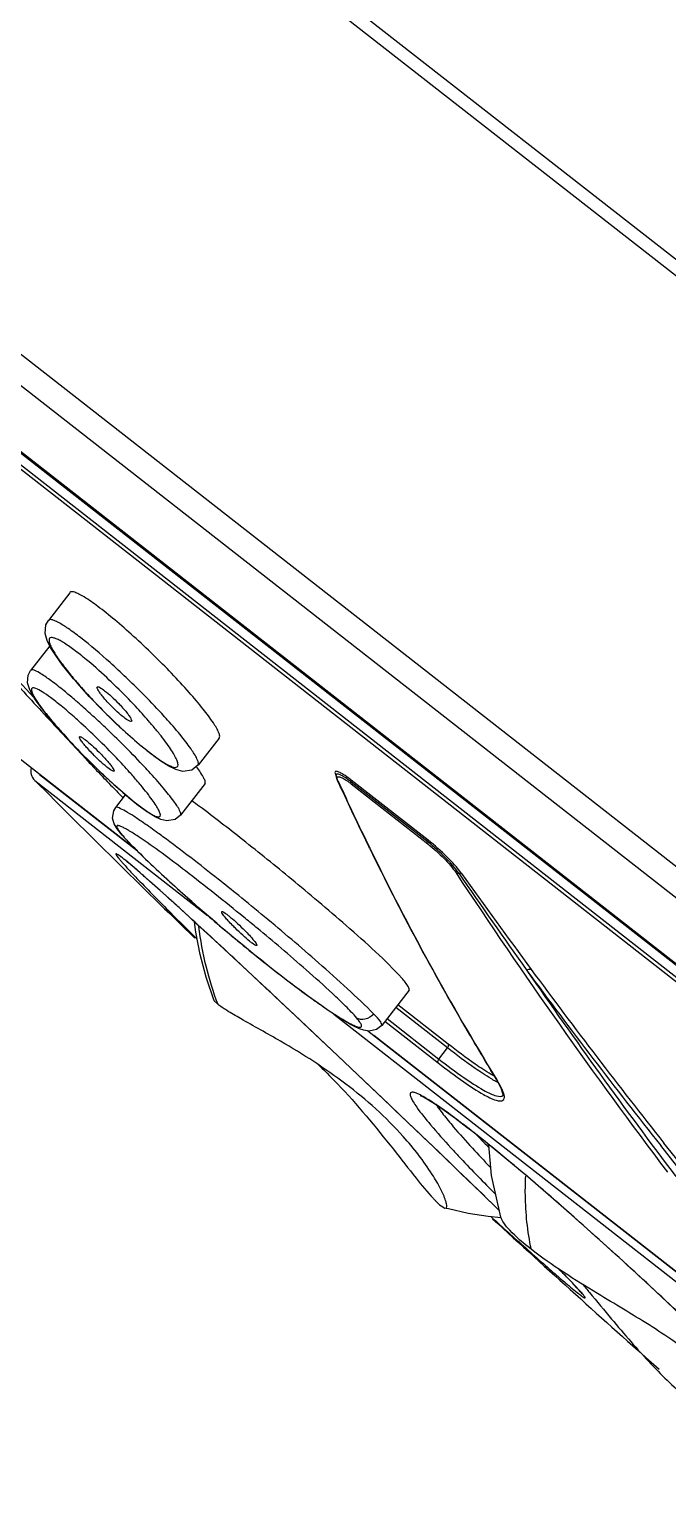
# Model space of a CAD drawing. Header units: millimetres. Extents: x 601 to 1195, y -13 to 407.
# Drawn here: x 1018.41 to 1025.34, y 292.77 to 308.77 of the extents above; entities that cross this region are included whole.
import ezdxf

# ---------------------------------------------------------------- set-up
doc = ezdxf.new("R2010")
doc.units = ezdxf.units.MM
doc.header["$LTSCALE"] = 0.1

msp = doc.modelspace()

# ---------------------------------------------------------------- linework, layer by layer
for p, q in [((1067.4355, 273.4601), (1011.8993, 316.8496)), ((1011.9147, 316.6638), (1068.2479, 272.6515)), ((1064.1117, 269.4663), (1007.5154, 313.6841)), ((1063.9472, 269.2558), (1007.2641, 313.5415)), ((1062.1848, 269.9169), (1008.2817, 312.0306)), ((1008.3186, 311.9882), (1062.1782, 269.9085)), ((1008.1813, 311.9199), (1062.093, 269.7994)), ((1008.4317, 311.7709), (1061.9467, 269.9604)), ((1018.8523, 302.6592), (1018.6177, 302.359)), ((1018.6332, 302.0819), (1018.4254, 301.816)), ((1018.8666, 301.7552), (1018.7724, 301.8729)), ((1018.8923, 301.7245), (1018.8666, 301.7552)), ((1018.2972, 301.6979), (1018.456, 301.5254)), ((1019.208, 301.3813), (1019.0653, 301.5301)), ((1019.3519, 301.2399), (1019.208, 301.3813)), ((1018.7154, 301.1974), (1018.7018, 301.213)), ((1018.71, 301.1923), (1018.7682, 301.1295)), ((1018.7682, 301.1295), (1018.8724, 301.0175)), ((1020.4747, 301.0811), (1020.2437, 300.7855)), ((1019.5874, 299.8556), (1018.1825, 300.9532)), ((1018.9757, 300.9164), (1018.8529, 301.0452)), ((1018.8724, 301.0175), (1019.0279, 300.8508)), ((1019.1004, 300.7911), (1018.9757, 300.9164)), ((1019.0279, 300.8508), (1019.0369, 300.8412)), ((1019.2233, 300.6727), (1019.1004, 300.7911)), ((1020.243, 300.7847), (1020.2432, 300.7849)), ((1018.4702, 300.6211), (1020.3474, 299.1546)), ((1018.5216, 300.6868), (1019.5867, 299.8547)), ((1019.1414, 300.7303), (1019.1613, 300.7094)), ((1019.3411, 300.5641), (1019.2233, 300.6727)), ((1020.3201, 300.5865), (1020.0528, 300.2444)), ((1021.7406, 300.6769), (1021.7431, 300.6719)), ((1021.7431, 300.6783), (1021.7432, 300.6793)), ((1021.7431, 300.6696), (1021.7431, 300.6785)), ((1021.7542, 300.6311), (1021.7431, 300.6696)), ((1021.7625, 300.6202), (1021.7542, 300.6311)), ((1021.7542, 300.6311), (1021.7542, 300.6311)), ((1021.7598, 300.6188), (1021.7542, 300.6311)), ((1021.7845, 300.5648), (1021.7598, 300.6188)), ((1022.7425, 299.9507), (1021.907, 300.6034)), ((1022.7433, 299.9711), (1021.9071, 300.6244)), ((1019.4506, 300.4678), (1019.3411, 300.5641)), ((1019.349, 300.3259), (1019.4562, 300.4632)), ((1019.4386, 300.478), (1019.4545, 300.4618)), ((1019.5495, 300.3855), (1019.4506, 300.4678)), ((1021.7924, 300.5476), (1021.7845, 300.5648)), ((1021.8002, 300.5309), (1021.7924, 300.5476)), ((1021.9066, 300.5829), (1022.7415, 299.9306)), ((1019.334, 300.1479), (1019.316, 300.2123)), ((1019.3655, 300.0953), (1019.334, 300.1479)), ((1020.0528, 300.2443), (1020.0528, 300.2443)), ((1019.4054, 300.0444), (1019.3655, 300.0953)), ((1019.4054, 300.0444), (1019.4054, 300.0443)), ((1019.4054, 300.0443), (1019.4153, 300.0346)), ((1019.4027, 299.7922), (1019.3984, 299.7951)), ((1022.1067, 299.8846), (1022.1017, 299.8949)), ((1019.6151, 299.6172), (1019.5279, 299.692)), ((1020.8854, 299.0173), (1020.8729, 299.0276)), ((1020.6531, 298.8952), (1020.584, 298.9529)), ((1020.7225, 298.8378), (1020.6531, 298.8952)), ((1020.457, 298.1908), (1020.4196, 298.229)), ((1021.3544, 298.0158), (1021.1238, 298.2325)), ((1022.5364, 298.3427), (1022.2385, 297.9614)), ((1022.9605, 297.7587), (1022.4138, 298.1858)), ((1021.718, 298.0837), (1028.0567, 293.1314)), ((1022.2965, 298.0356), (1022.86, 297.5953)), ((1022.9544, 297.7162), (1022.3909, 298.1565)), ((1022.0873, 297.901), (1027.26, 293.8596)), ((1022.2736, 298.0063), (1022.8536, 297.5531)), ((1027.2543, 293.8656), (1022.1526, 297.8515)), ((1022.86, 297.5953), (1022.9544, 297.7162)), ((1022.0529, 297.3548), (1021.7582, 297.6343)), ((1023.4881, 297.3685), (1023.4257, 297.4705)), ((1022.3366, 297.085), (1022.0529, 297.3548)), ((1023.4884, 297.3681), (1023.4881, 297.3685)), ((1023.4947, 297.3609), (1023.4884, 297.3681)), ((1023.5369, 297.2797), (1023.4884, 297.3681)), ((1023.4947, 297.3609), (1023.4898, 297.3688)), ((1022.6069, 296.827), (1022.3366, 297.085)), ((1023.5577, 297.2034), (1023.5587, 297.2046)), ((1022.5874, 296.8458), (1022.4514, 296.9756)), ((1023.1651, 296.8537), (1023.0319, 296.9547)), ((1022.8618, 296.5828), (1022.6069, 296.827)), ((1023.2145, 296.8153), (1023.1651, 296.8537)), ((1023.2144, 296.8167), (1023.2053, 296.8238)), ((1023.3432, 296.7134), (1023.2145, 296.8153)), ((1023.5779, 296.5221), (1023.3432, 296.7134)), ((1025.4415, 296.4407), (1025.2696, 296.6565)), ((1025.4759, 296.4674), (1025.3041, 296.6832)), ((1023.1, 296.3539), (1022.8618, 296.5828)), ((1023.8243, 296.3152), (1023.5779, 296.5221)), ((1023.3201, 296.1416), (1023.1, 296.3539)), ((1023.516, 295.9517), (1023.3201, 296.1416)), ((1022.8832, 296.001), (1022.923, 295.9777)), ((1022.923, 295.9777), (1022.941, 295.9815)), ((1022.9628, 295.9673), (1022.9389, 295.9735)), ((1023.519, 295.949), (1023.438, 296.0276)), ((1023.5357, 295.8704), (1023.3969, 295.8843)), ((1023.4292, 295.8805), (1023.4547, 295.8573)), ((1024.7366, 294.7721), (1024.7597, 294.7445))]:
    msp.add_line(p, q)
for points in [[(1018.7724, 301.8729), (1018.6977, 301.9758), (1018.6421, 302.0638), (1018.6039, 302.1406), (1018.5823, 302.2179), (1018.5914, 302.3113), (1018.6177, 302.359)], [(1018.5427, 301.4072), (1018.4856, 301.486), (1018.4425, 301.5536), (1018.4115, 301.6146), (1018.3922, 301.68), (1018.3985, 301.7654), (1018.4254, 301.8159)], [(1019.0653, 301.5301), (1018.9299, 301.6807), (1018.8923, 301.7245)], [(1018.7018, 301.213), (1018.6149, 301.316), (1018.5427, 301.4072)], [(1019.6214, 300.9981), (1019.4914, 301.1108), (1019.3519, 301.2399)], [(1018.8529, 301.0452), (1018.7363, 301.1736), (1018.7154, 301.1974)], [(1020.243, 300.7847), (1020.1776, 300.7337), (1020.0802, 300.7192), (1020.0023, 300.7392), (1019.9258, 300.7765), (1019.8393, 300.8309), (1019.738, 300.9045), (1019.6214, 300.9981)], [(1019.316, 300.2123), (1019.3285, 300.2914), (1019.349, 300.3259)], [(1020.0528, 300.2443), (1019.9944, 300.1973), (1019.9054, 300.1809), (1019.8378, 300.1963), (1019.7775, 300.2246), (1019.7119, 300.2647), (1019.6367, 300.3179), (1019.5495, 300.3855)], [(1019.6093, 299.8296), (1019.5549, 299.8838), (1019.5043, 299.9357), (1019.4589, 299.9839), (1019.4199, 300.0274), (1019.4054, 300.0443)], [(1020.4466, 299.0693), (1020.3782, 299.1279), (1020.3101, 299.1868), (1020.2424, 299.2459), (1020.175, 299.3052), (1020.1082, 299.3646), (1020.0419, 299.424), (1019.9764, 299.4833), (1019.9117, 299.5424), (1019.8481, 299.6012), (1019.7858, 299.6595), (1019.7251, 299.7172), (1019.6661, 299.7739), (1019.6093, 299.8296)], [(1019.5279, 299.692), (1019.4585, 299.7495), (1019.4365, 299.767)], [(1020.0914, 299.1904), (1019.9574, 299.3122), (1019.8321, 299.4252), (1019.7173, 299.5275), (1019.6151, 299.6172)], [(1021.7582, 297.6343), (1021.455, 297.9208), (1021.3011, 298.0657), (1021.1463, 298.2112), (1020.9909, 298.3569), (1020.8357, 298.502), (1020.6813, 298.646), (1020.5285, 298.7879), (1020.3785, 298.9267), (1020.2322, 299.0614), (1020.0914, 299.1904)], [(1020.4195, 298.2289), (1020.3321, 298.4848), (1020.267, 298.7304), (1020.2196, 298.9737), (1020.2051, 299.0862)], [(1020.584, 298.9529), (1020.5152, 299.0109), (1020.4466, 299.0693)], [(1020.862, 298.7238), (1020.7921, 298.7806), (1020.7225, 298.8378)], [(1021.7249, 298.0791), (1021.6583, 298.1235), (1021.5884, 298.1715), (1021.516, 298.2226), (1021.4419, 298.276), (1021.3671, 298.331), (1021.2926, 298.3868), (1021.2188, 298.4427), (1021.146, 298.4988), (1021.0741, 298.5549), (1021.0028, 298.611), (1020.9322, 298.6673), (1020.862, 298.7238)], [(1021.9006, 297.9716), (1021.8464, 298.0028), (1021.7877, 298.0388), (1021.7249, 298.0791)], [(1022.1027, 297.8986), (1022.0445, 297.9076), (1021.9973, 297.924), (1021.9506, 297.9454), (1021.9006, 297.9716)], [(1022.2384, 297.9613), (1022.182, 297.9157), (1022.1027, 297.8986)], [(1023.5577, 297.2034), (1023.5586, 297.2098), (1023.5369, 297.2797)], [(1023.0319, 296.9547), (1022.9172, 297.0379), (1022.8221, 297.103), (1022.7468, 297.1504), (1022.6925, 297.1806), (1022.6615, 297.1946), (1022.6573, 297.1961)], [(1023.5325, 295.8774), (1023.4315, 296.332), (1023.4019, 296.6655)], [(1026.6335, 293.6924), (1026.5037, 293.8251), (1026.3626, 293.9674), (1026.21, 294.1193), (1026.0457, 294.2808), (1025.8697, 294.4519), (1025.6819, 294.6324), (1025.4824, 294.8219), (1025.2714, 295.02), (1025.0495, 295.2261), (1024.8173, 295.4389), (1024.5761, 295.657), (1024.3281, 295.8781), (1024.0761, 296.0989), (1023.8243, 296.3152)], [(1023.3969, 295.8843), (1023.1787, 295.9194), (1022.9628, 295.9673)], [(1024.4205, 295.0419), (1024.4171, 295.0463), (1024.4085, 295.0568), (1024.3952, 295.0722), (1024.3773, 295.0921), (1024.3549, 295.1164), (1024.3278, 295.1452), (1024.296, 295.1785), (1024.2594, 295.2164), (1024.2178, 295.2589)]]:
    msp.add_lwpolyline(points)
for centre, radius, start, end in [((918.3012, 98.9997), 246.2636, 53.257201, 66.78807), ((1116.9439, 392.3234), 133.9955, 222.573186, 222.851928), ((1014.6871, 296.855), 6.6834, 43.15341, 45.64727), ((1013.6006, 295.3259), 8.1364, 48.34791, 48.99583), ((1012.7654, 294.3889), 9.3917, 47.30472, 48.33988), ((1023.955, 306.0724), 6.6724, 223.08902, 225.49668), ((1013.8092, 295.6153), 7.6369, 45.60346, 47.72784), ((1012.0412, 293.6012), 10.4617, 46.45831, 47.31473), ((1023.9428, 306.0579), 6.6536, 225.48366, 226.15889), ((1023.701, 305.8046), 6.3034, 226.14975, 227.38697), ((1013.4981, 295.2932), 8.0848, 43.56361, 45.62559), ((1011.8092, 293.3556), 10.7995, 45.13946, 46.46346), ((1024.7659, 306.5544), 8.0807, 223.56639, 225.63147), ((1018.5763, 300.7272), 0.15, 168.02256, 224.98905), ((1033.3895, 314.2695), 19.655, 223.0943, 223.53847), ((1024.7253, 306.5109), 8.0212, 225.62168, 226.06431), ((1129.6089, 411.7173), 157.1438, 224.989052, 225.879004), ((1024.4541, 306.228), 7.6293, 226.05672, 227.08023), ((1034.7084, 315.5251), 21.4759, 223.62007, 224.20557), ((1050.5639, 313.7674), 31.6602, 204.53561, 206.00611), ((1021.4444, 300.0125), 0.7338, 54.188, 56.75857), ((1021.266, 299.7648), 1.0391, 51.94073, 54.20817), ((1035.5821, 316.3735), 22.6938, 224.20324, 224.62668), ((1050.5211, 313.7613), 31.6218, 204.73335, 206.00871), ((1011.2457, 288.3161), 15.0263, 53.13267, 53.5476), ((1020.1374, 300.6424), 0.9439, 219.20099, 220.09063), ((1048.7846, 312.889), 29.6786, 205.9873, 210.36989), ((1048.4488, 312.6965), 29.2897, 205.93763, 211.55476), ((1018.3106, 298.3545), 1.8073, 51.56175, 51.99108), ((1015.9708, 295.4985), 5.4995, 49.63222, 50.37782), ((1074.8628, 333.7986), 62.0753, 213.410806, 217.086059), ((1086.8588, 343.5102), 77.4286, 214.535915, 215.48959), ((1103.7413, 357.4405), 99.2295, 215.646601, 216.391591), ((1001.1912, 275.2782), 30.9911, 50.35097, 51.02137), ((1054.7533, 333.9229), 49.1766, 224.94552, 225.41058), ((976.0141, 250.9142), 65.3714, 47.344478, 47.667588), ((1023.9228, 299.4937), 3.7026, 187.14626, 200.60298), ((954.1876, 227.2371), 97.5739, 47.108108, 47.339367), ((1033.9979, 314.9552), 20.8797, 229.64593, 230.15803), ((1002.4944, 276.7827), 28.8548, 50.43689, 50.77438), ((1033.531, 314.3949), 20.1503, 230.1565, 230.71511), ((920.2236, 190.728), 147.4384, 46.815095, 47.094655), ((1078.3712, 338.7757), 67.7777, 216.396353, 218.420797), ((1074.5453, 333.5439), 61.6242, 214.591327, 217.160286), ((1078.4131, 338.7798), 67.7694, 216.396432, 218.401939), ((861.6287, 128.4474), 232.9501, 46.340246, 46.712079), ((1047.7415, 312.2855), 28.4735, 210.38332, 211.35281), ((1024.0609, 298.4988), 1.2437, 240.88971, 241.44753), ((1022.4519, 296.7182), 1.225, 29.72135, 31.64589), ((1021.8246, 295.665), 1.752, 58.02694, 59.17088), ((910.7638, 179.7411), 161.9198, 45.903892, 46.321516), ((1013.3161, 284.2011), 16.0352, 50.77855, 51.882), ((1032.607, 305.6627), 12.893, 223.60684, 223.84808), ((1033.3947, 305.9626), 13.8055, 222.54348, 223.70989), ((1034.076, 307.076), 14.9314, 223.85416, 224.34406), ((1129.6089, 411.7173), 157.1438, 227.499102, 228.387319), ((1070.0687, 347.2815), 69.4068, 227.808896, 228.009048), ((1054.1904, 329.6256), 45.6612, 227.99598, 228.64222), ((1038.0561, 311.3317), 21.2691, 228.70289, 229.27003), ((1013.5689, 284.7942), 14.9305, 44.28379, 44.81163)]:
    msp.add_arc(centre, radius, start, end)
for points, knots in [([(1020.1474, 301.5759), (1020.0225, 301.717), (1019.8237, 301.923), (1019.5495, 302.1818), (1019.3495, 302.3578), (1019.1703, 302.5015), (1019.0412, 302.5939), (1018.9536, 302.6432), (1018.9071, 302.6645), (1018.8634, 302.6735), (1018.8529, 302.66)], [0, 0, 0, 0, 0.3304385, 0.5014483, 0.6609241, 0.797838, 0.9029452, 0.9415049, 0.9701492, 1, 1, 1, 1]), ([(1019.6355, 301.5696), (1019.5228, 301.6828), (1019.3051, 301.8901), (1019.0355, 302.1218), (1018.8448, 302.2631), (1018.752, 302.3235), (1018.6902, 302.3537), (1018.6559, 302.3668), (1018.6255, 302.3689), (1018.6177, 302.359)], [0, 0, 0, 0, 0.3667743, 0.6898388, 0.8159724, 0.9107167, 0.945282, 0.9711343, 1, 1, 1, 1]), ([(1019.0483, 301.9177), (1019.003, 301.9558), (1018.92, 302.0228), (1018.8178, 302.0959), (1018.748, 302.1376), (1018.7074, 302.1579), (1018.6747, 302.1694), (1018.6494, 302.1733), (1018.6294, 302.1655), (1018.623, 302.1448), (1018.6273, 302.1193), (1018.6392, 302.0862), (1018.6595, 302.0456), (1018.7006, 301.9763), (1018.7385, 301.9229), (1018.7665, 301.8853)], [0, 0, 0, 0, 0.217521, 0.3923231, 0.4610591, 0.5165531, 0.5586732, 0.5883458, 0.6092671, 0.6306529, 0.6611623, 0.7038974, 0.7595273, 0.8278187, 1, 1, 1, 1]), ([(1018.7665, 301.8853), (1018.7765, 301.872), (1018.8201, 301.8147), (1018.8656, 301.759), (1018.9014, 301.7168)], [0, 0, 0, 0, 0.2310049, 1, 1, 1, 1]), ([(1019.3592, 301.634), (1019.333, 301.6596), (1019.2318, 301.7569), (1019.1276, 301.851), (1019.0483, 301.9177)], [0, 0, 0, 0, 0.2618175, 1, 1, 1, 1]), ([(1018.7889, 301.593), (1018.7428, 301.6306), (1018.6625, 301.6949), (1018.549, 301.7722), (1018.4841, 301.8124), (1018.4329, 301.8256), (1018.4254, 301.816)], [0, 0, 0, 0, 0.4112236, 0.7208533, 0.9158906, 1, 1, 1, 1]), ([(1018.9014, 301.7168), (1018.9154, 301.7003), (1018.9743, 301.6317), (1019.0351, 301.5646), (1019.0822, 301.5143)], [0, 0, 0, 0, 0.238368, 1, 1, 1, 1]), ([(1018.757, 301.4304), (1018.7194, 301.4613), (1018.6517, 301.515), (1018.5606, 301.5786), (1018.4983, 301.6143), (1018.462, 301.6253), (1018.4434, 301.6256), (1018.4327, 301.6128), (1018.4346, 301.5938), (1018.4424, 301.5698), (1018.4576, 301.5388), (1018.4797, 301.5015), (1018.5214, 301.4387), (1018.5581, 301.3902), (1018.5849, 301.3562)], [0, 0, 0, 0, 0.2120169, 0.3759504, 0.4858969, 0.5203763, 0.5431571, 0.5610423, 0.5854869, 0.6219496, 0.6717838, 0.7350235, 0.8112417, 1, 1, 1, 1]), ([(1018.9391, 301.4661), (1018.9261, 301.4774), (1018.8765, 301.5202), (1018.8263, 301.5624), (1018.7889, 301.593)], [0, 0, 0, 0, 0.2621286, 1, 1, 1, 1]), ([(1019.2206, 301.5165), (1019.2086, 301.5307), (1019.1878, 301.5562), (1019.1627, 301.5921), (1019.1491, 301.6157), (1019.1447, 301.6325), (1019.1476, 301.6363)], [0, 0, 0, 0, 0.3900911, 0.6964116, 0.8999873, 1, 1, 1, 1]), ([(1019.1476, 301.6363), (1019.1496, 301.6388), (1019.1608, 301.6391), (1019.1879, 301.6254), (1019.2386, 301.59), (1019.3072, 301.5301), (1019.3571, 301.4815), (1019.3827, 301.4548)], [0, 0, 0, 0, 0.0311583, 0.0916933, 0.3111839, 0.6330725, 1, 1, 1, 1]), ([(1019.9132, 301.2761), (1019.8919, 301.2999), (1019.8014, 301.3996), (1019.708, 301.4967), (1019.6355, 301.5696)], [0, 0, 0, 0, 0.2364635, 1, 1, 1, 1]), ([(1020.4739, 301.0802), (1020.4785, 301.0861), (1020.4805, 301.1077), (1020.4611, 301.1645), (1020.4007, 301.2637), (1020.2915, 301.4087), (1020.1999, 301.5165), (1020.1474, 301.5759)], [0, 0, 0, 0, 0.0372807, 0.0973748, 0.2995655, 0.6064822, 1, 1, 1, 1]), ([(1018.9462, 301.2664), (1018.9298, 301.2812), (1018.8677, 301.337), (1018.8044, 301.3915), (1018.757, 301.4304)], [0, 0, 0, 0, 0.2654549, 1, 1, 1, 1]), ([(1019.2866, 301.4437), (1019.2806, 301.4499), (1019.2581, 301.4737), (1019.2362, 301.498), (1019.2206, 301.5165)], [0, 0, 0, 0, 0.2614107, 1, 1, 1, 1]), ([(1019.5216, 301.2623), (1019.5197, 301.2598), (1019.5085, 301.2595), (1019.4814, 301.2732), (1019.4307, 301.3086), (1019.362, 301.3685), (1019.3122, 301.4171), (1019.2866, 301.4437)], [0, 0, 0, 0, 0.0311634, 0.0917204, 0.3112279, 0.6330993, 1, 1, 1, 1]), ([(1019.3827, 301.4548), (1019.3887, 301.4487), (1019.4112, 301.4249), (1019.4331, 301.4005), (1019.4487, 301.3821)], [0, 0, 0, 0, 0.2614131, 1, 1, 1, 1]), ([(1019.7495, 301.2171), (1019.7351, 301.2341), (1019.6742, 301.305), (1019.6114, 301.3742), (1019.5627, 301.4261)], [0, 0, 0, 0, 0.2381132, 1, 1, 1, 1]), ([(1018.5849, 301.3562), (1018.5951, 301.3432), (1018.64, 301.2872), (1018.6864, 301.2325), (1018.7227, 301.1909)], [0, 0, 0, 0, 0.2307125, 1, 1, 1, 1]), ([(1019.4487, 301.3821), (1019.4607, 301.3679), (1019.4815, 301.3424), (1019.5066, 301.3064), (1019.5201, 301.2828), (1019.5246, 301.266), (1019.5216, 301.2623)], [0, 0, 0, 0, 0.3901478, 0.6965223, 0.9000673, 1, 1, 1, 1]), ([(1020.2432, 300.7849), (1020.2477, 300.7908), (1020.2492, 300.8122), (1020.2291, 300.8682), (1020.1679, 300.9664), (1020.058, 301.1101), (1019.9659, 301.2171), (1019.9132, 301.2761)], [0, 0, 0, 0, 0.036638, 0.0963925, 0.2984638, 0.6056809, 1, 1, 1, 1]), ([(1018.7227, 301.1909), (1018.7373, 301.1743), (1018.7989, 301.1047), (1018.862, 301.0365), (1018.9108, 300.9852)], [0, 0, 0, 0, 0.2380643, 1, 1, 1, 1]), ([(1019.0331, 300.9796), (1019.0209, 300.9935), (1018.9998, 301.0183), (1018.9736, 301.0533), (1018.96, 301.0753), (1018.9538, 301.0912), (1018.9564, 301.0946)], [0, 0, 0, 0, 0.3954434, 0.7047192, 0.9074817, 1, 1, 1, 1]), ([(1018.9564, 301.0946), (1018.9581, 301.0968), (1018.9691, 301.0955), (1018.9943, 301.0808), (1019.0447, 301.0437), (1019.1123, 300.9831), (1019.1623, 300.9344), (1019.1881, 300.9078)], [0, 0, 0, 0, 0.0278967, 0.0877413, 0.3082304, 0.6316881, 1, 1, 1, 1]), ([(1019.4333, 301.1657), (1019.4973, 301.1069), (1019.6164, 301.0021), (1019.7634, 300.8863), (1019.8649, 300.8185), (1019.9232, 300.7849), (1019.9683, 300.7668), (1020.003, 300.7586), (1020.0282, 300.7754), (1020.0257, 300.809), (1020.0116, 300.8489), (1019.9837, 300.9029), (1019.9427, 300.9678), (1019.8889, 301.0436), (1019.8235, 301.1282), (1019.7753, 301.1867), (1019.7495, 301.2171)], [0, 0, 0, 0, 0.2075175, 0.3785605, 0.4457942, 0.49913, 0.5379939, 0.5631819, 0.579868, 0.6013643, 0.6353986, 0.6833255, 0.7448352, 0.8190698, 0.9047807, 1, 1, 1, 1]), ([(1019.0994, 300.9079), (1019.0934, 300.914), (1019.0709, 300.9375), (1019.0489, 300.9615), (1019.0331, 300.9796)], [0, 0, 0, 0, 0.2614517, 1, 1, 1, 1]), ([(1019.3309, 300.7213), (1019.3292, 300.7191), (1019.3182, 300.7204), (1019.2931, 300.7351), (1019.2427, 300.7721), (1019.1751, 300.8327), (1019.1252, 300.8814), (1019.0994, 300.9079)], [0, 0, 0, 0, 0.0279076, 0.0877619, 0.3082208, 0.6316409, 1, 1, 1, 1]), ([(1019.1881, 300.9078), (1019.194, 300.9018), (1019.2165, 300.8783), (1019.2385, 300.8544), (1019.2542, 300.8363)], [0, 0, 0, 0, 0.2614489, 1, 1, 1, 1]), ([(1019.709, 300.7179), (1019.6873, 300.7415), (1019.595, 300.8407), (1019.5003, 300.9376), (1019.427, 301.0106)], [0, 0, 0, 0, 0.2363553, 1, 1, 1, 1]), ([(1019.2542, 300.8363), (1019.2664, 300.8224), (1019.2875, 300.7976), (1019.3137, 300.7626), (1019.3273, 300.7407), (1019.3336, 300.7247), (1019.3309, 300.7213)], [0, 0, 0, 0, 0.3955045, 0.7048356, 0.907565, 1, 1, 1, 1]), ([(1019.5452, 300.6584), (1019.5305, 300.6751), (1019.4687, 300.7449), (1019.4054, 300.8134), (1019.3564, 300.8649)], [0, 0, 0, 0, 0.2380375, 1, 1, 1, 1]), ([(1020.3194, 300.5856), (1020.3239, 300.5913), (1020.3222, 300.615), (1020.2941, 300.6747), (1020.2587, 300.7256), (1020.2307, 300.7634)], [0, 0, 0, 0, 0.10788, 0.3053816, 1, 1, 1, 1]), ([(1019.2587, 300.641), (1019.3222, 300.582), (1019.4398, 300.4765), (1019.5839, 300.3587), (1019.6827, 300.2877), (1019.7387, 300.2525), (1019.778, 300.2326), (1019.803, 300.2251), (1019.8162, 300.2237), (1019.8268, 300.2262), (1019.8362, 300.2381), (1019.8316, 300.2646), (1019.8156, 300.3017), (1019.7856, 300.3528), (1019.7427, 300.4153), (1019.6872, 300.4887), (1019.6203, 300.5712), (1019.5713, 300.6285), (1019.5452, 300.6584)], [0, 0, 0, 0, 0.2096203, 0.3823645, 0.4502019, 0.5038113, 0.5424903, 0.5562755, 0.5666834, 0.5744788, 0.5814134, 0.600854, 0.6338235, 0.6813651, 0.742932, 0.817537, 0.9038866, 1, 1, 1, 1]), ([(1020.0528, 300.2443), (1020.0567, 300.2494), (1020.0559, 300.2696), (1020.0329, 300.321), (1019.9685, 300.4156), (1019.8558, 300.5549), (1019.7624, 300.6598), (1019.709, 300.7179)], [0, 0, 0, 0, 0.0322928, 0.0898162, 0.2913625, 0.601047, 1, 1, 1, 1]), ([(1021.9071, 300.6244), (1021.8921, 300.6361), (1021.8639, 300.6574), (1021.8239, 300.6846), (1021.7902, 300.7047), (1021.7639, 300.7159), (1021.7445, 300.7221), (1021.7295, 300.7139), (1021.7322, 300.6951), (1021.737, 300.684), (1021.7406, 300.6769)], [0, 0, 0, 0, 0.2359549, 0.4379755, 0.6004104, 0.7196489, 0.7959303, 0.8422366, 0.9015933, 1, 1, 1, 1]), ([(1021.907, 300.6034), (1021.8855, 300.6202), (1021.8547, 300.6431), (1021.8146, 300.6681), (1021.791, 300.6808), (1021.7717, 300.6883), (1021.7573, 300.6915), (1021.7455, 300.6883), (1021.7433, 300.6815), (1021.7431, 300.6785)], [0, 0, 0, 0, 0.4191919, 0.5881011, 0.7258236, 0.8308659, 0.9040997, 0.9527703, 1, 1, 1, 1]), ([(1021.7625, 300.6202), (1021.76, 300.6257), (1021.7563, 300.6354), (1021.7537, 300.6486), (1021.7575, 300.6594), (1021.7686, 300.6626), (1021.7823, 300.6599), (1021.8099, 300.6494), (1021.8312, 300.6364), (1021.8466, 300.6263)], [0, 0, 0, 0, 0.1328499, 0.226433, 0.2914075, 0.358476, 0.4567583, 0.5960615, 1, 1, 1, 1]), ([(1021.9066, 300.5829), (1021.9042, 300.5871), (1021.9044, 300.5949), (1021.9063, 300.6015), (1021.907, 300.6034)], [0, 0, 0, 0, 0.6987606, 1, 1, 1, 1]), ([(1021.907, 300.6034), (1021.9077, 300.6055), (1021.9096, 300.6122), (1021.9097, 300.6202), (1021.9071, 300.6244)], [0, 0, 0, 0, 0.3037458, 1, 1, 1, 1]), ([(1019.6509, 300.1607), (1019.6162, 300.1846), (1019.5517, 300.228), (1019.4647, 300.2827), (1019.4015, 300.3161), (1019.3672, 300.3291), (1019.3517, 300.3294), (1019.349, 300.3259)], [0, 0, 0, 0, 0.3625789, 0.6669249, 0.8907364, 0.961503, 1, 1, 1, 1]), ([(1022.4571, 298.4731), (1022.3685, 298.5739), (1022.1674, 298.7653), (1021.8619, 299.0399), (1021.5565, 299.3016), (1021.1826, 299.6134), (1020.7545, 299.9589), (1020.4187, 300.2193), (1020.2609, 300.3376)], [0, 0, 0, 0, 0.1396149, 0.288206, 0.4276031, 0.5579865, 0.7948059, 1, 1, 1, 1]), ([(1019.592, 300.0126), (1019.5575, 300.0355), (1019.5084, 300.0672), (1019.4454, 300.1031), (1019.4127, 300.1193), (1019.3904, 300.1278), (1019.3777, 300.1308), (1019.3676, 300.1316), (1019.3597, 300.1259), (1019.3608, 300.1138), (1019.3737, 300.086), (1019.3917, 300.0634), (1019.406, 300.0458)], [0, 0, 0, 0, 0.3480134, 0.4915621, 0.6083871, 0.6546228, 0.6913772, 0.7181095, 0.7377602, 0.7636281, 0.8099032, 1, 1, 1, 1]), ([(1019.8628, 300.0093), (1019.8443, 300.0229), (1019.7742, 300.074), (1019.7035, 300.1244), (1019.6509, 300.1607)], [0, 0, 0, 0, 0.2644876, 1, 1, 1, 1]), ([(1019.4153, 300.0346), (1019.4202, 300.0288), (1019.4421, 300.0032), (1019.4649, 299.9784), (1019.4828, 299.9594)], [0, 0, 0, 0, 0.224332, 1, 1, 1, 1]), ([(1019.4828, 299.9594), (1019.4913, 299.9505), (1019.5262, 299.9137), (1019.5618, 299.8777), (1019.589, 299.8505)], [0, 0, 0, 0, 0.2424758, 1, 1, 1, 1]), ([(1020.7415, 299.1355), (1020.5327, 299.3059), (1020.1549, 299.6051), (1019.7691, 299.895), (1019.592, 300.0126)], [0, 0, 0, 0, 0.5590548, 1, 1, 1, 1]), ([(1020.6856, 299.3701), (1020.6113, 299.4301), (1020.3403, 299.6473), (1020.0657, 299.8602), (1019.8628, 300.0093)], [0, 0, 0, 0, 0.2748664, 1, 1, 1, 1]), ([(1022.7415, 299.9306), (1022.7408, 299.9318), (1022.7387, 299.9384), (1022.7405, 299.9456), (1022.7425, 299.9507)], [0, 0, 0, 0, 0.1994535, 1, 1, 1, 1]), ([(1022.7425, 299.9507), (1022.7432, 299.9527), (1022.7453, 299.9591), (1022.7457, 299.967), (1022.7433, 299.9711)], [0, 0, 0, 0, 0.3084369, 1, 1, 1, 1]), ([(1023.0754, 299.6142), (1023.0338, 299.6743), (1022.9261, 299.7914), (1022.8094, 299.8984), (1022.7425, 299.9507)], [0, 0, 0, 0, 0.4627377, 1, 1, 1, 1]), ([(1023.1048, 299.6111), (1023.0587, 299.6752), (1022.9415, 299.8001), (1022.8153, 299.9148), (1022.7433, 299.9711)], [0, 0, 0, 0, 0.4635109, 1, 1, 1, 1]), ([(1019.4235, 299.7785), (1019.4081, 299.7905), (1019.3878, 299.8075), (1019.3645, 299.8196), (1019.3546, 299.827), (1019.3481, 299.8211), (1019.3555, 299.8114), (1019.3627, 299.7985), (1019.3716, 299.7878), (1019.3765, 299.7815)], [0, 0, 0, 0, 0.4249902, 0.5495536, 0.6169273, 0.6447297, 0.7083047, 0.8264384, 1, 1, 1, 1]), ([(1019.589, 299.8505), (1019.7381, 299.7021), (1020.032, 299.4301), (1020.3334, 299.1667), (1020.4781, 299.0437)], [0, 0, 0, 0, 0.5255936, 1, 1, 1, 1]), ([(1022.7415, 299.9306), (1022.8034, 299.8823), (1022.9105, 299.7829), (1023.0087, 299.6738), (1023.0458, 299.6176)], [0, 0, 0, 0, 0.53837, 1, 1, 1, 1]), ([(1019.3984, 299.7551), (1019.4053, 299.747), (1019.4398, 299.7073), (1019.4754, 299.6686), (1019.5039, 299.638)], [0, 0, 0, 0, 0.2043994, 1, 1, 1, 1]), ([(1019.478, 299.7345), (1019.474, 299.7378), (1019.4595, 299.7497), (1019.4449, 299.7616), (1019.4341, 299.7701)], [0, 0, 0, 0, 0.2705823, 1, 1, 1, 1]), ([(1019.5039, 299.638), (1019.5328, 299.607), (1019.6786, 299.4534), (1019.8275, 299.3028), (1019.9471, 299.1829)], [0, 0, 0, 0, 0.2001602, 1, 1, 1, 1]), ([(1019.6684, 299.571), (1019.6561, 299.5819), (1019.6111, 299.6213), (1019.5658, 299.6604), (1019.5328, 299.6885)], [0, 0, 0, 0, 0.2746536, 1, 1, 1, 1]), ([(1020.0372, 299.24), (1020.0031, 299.2711), (1019.8808, 299.3821), (1019.7578, 299.4924), (1019.6684, 299.571)], [0, 0, 0, 0, 0.2791478, 1, 1, 1, 1]), ([(1020.5815, 299.0853), (1020.5691, 299.0988), (1020.5477, 299.1229), (1020.5203, 299.1568), (1020.5066, 299.1774), (1020.499, 299.1927), (1020.5014, 299.1959)], [0, 0, 0, 0, 0.3992453, 0.7103607, 0.9123405, 1, 1, 1, 1]), ([(1020.5014, 299.1959), (1020.503, 299.1979), (1020.5139, 299.1956), (1020.5279, 299.1871), (1020.5521, 299.171), (1020.5948, 299.1376), (1020.657, 299.0835), (1020.7073, 299.0356), (1020.7335, 299.0095)], [0, 0, 0, 0, 0.0262114, 0.0858252, 0.1805229, 0.3068658, 0.6309434, 1, 1, 1, 1]), ([(1020.6491, 299.0152), (1020.6431, 299.0212), (1020.6202, 299.0442), (1020.5978, 299.0676), (1020.5815, 299.0853)], [0, 0, 0, 0, 0.2615254, 1, 1, 1, 1]), ([(1020.881, 298.829), (1020.8794, 298.827), (1020.8685, 298.8293), (1020.8545, 298.8378), (1020.8304, 298.8539), (1020.7878, 298.8873), (1020.7255, 298.9413), (1020.6753, 298.9891), (1020.6491, 299.0152)], [0, 0, 0, 0, 0.0262277, 0.0858528, 0.1805364, 0.3068571, 0.6308902, 1, 1, 1, 1]), ([(1020.7335, 299.0095), (1020.7395, 299.0035), (1020.7623, 298.9806), (1020.7847, 298.9572), (1020.8009, 298.9396)], [0, 0, 0, 0, 0.2615221, 1, 1, 1, 1]), ([(1021.967, 298.041), (1021.9293, 298.0857), (1021.8422, 298.1748), (1021.6596, 298.3494), (1021.4253, 298.5593), (1021.1514, 298.7955), (1020.9725, 298.9452), (1020.8854, 299.0173)], [0, 0, 0, 0, 0.1203487, 0.2558411, 0.5199034, 0.7674944, 1, 1, 1, 1]), ([(1022.153, 298.0839), (1022.0609, 298.1783), (1021.8608, 298.3643), (1021.4676, 298.7192), (1021.1638, 298.9765), (1020.9661, 299.1403)], [0, 0, 0, 0, 0.2488983, 0.5152753, 1, 1, 1, 1]), ([(1020.8009, 298.9396), (1020.8187, 298.9202), (1020.8461, 298.8884), (1020.8725, 298.8548), (1020.8792, 298.8404)], [0, 0, 0, 0, 0.6246236, 1, 1, 1, 1]), ([(1020.8792, 298.8404), (1020.8798, 298.8391), (1020.8812, 298.8357), (1020.8825, 298.831), (1020.881, 298.829)], [0, 0, 0, 0, 0.3617533, 1, 1, 1, 1]), ([(1020.7723, 298.7984), (1020.8481, 298.7364), (1020.9957, 298.6175), (1021.2123, 298.4488), (1021.4155, 298.2967), (1021.6025, 298.1635), (1021.7682, 298.0536), (1021.8894, 297.9823), (1021.9634, 297.9484), (1021.9939, 297.9408), (1022.0106, 297.9389), (1022.0231, 297.9499), (1022.0163, 297.9723), (1021.9986, 298.002), (1021.9793, 298.0263), (1021.967, 298.041)], [0, 0, 0, 0, 0.1797664, 0.3480739, 0.5040293, 0.6457621, 0.7697173, 0.8687641, 0.9045526, 0.9176824, 0.9270861, 0.933864, 0.9442634, 0.9648424, 1, 1, 1, 1]), ([(1023.8148, 298.5586), (1023.8182, 298.5621), (1023.8315, 298.5727), (1023.8534, 298.5748), (1023.8635, 298.5675)], [0, 0, 0, 0, 0.2782909, 1, 1, 1, 1]), ([(1022.5364, 298.3427), (1022.5392, 298.3464), (1022.5387, 298.3619), (1022.5136, 298.407), (1022.4825, 298.4442), (1022.4571, 298.4731)], [0, 0, 0, 0, 0.0881404, 0.2617639, 1, 1, 1, 1]), ([(1021.1406, 297.7886), (1020.9966, 297.8722), (1020.7985, 297.9799), (1020.5702, 298.1132), (1020.4879, 298.1667), (1020.457, 298.1908)], [0, 0, 0, 0, 0.6295735, 0.8521866, 1, 1, 1, 1]), ([(1022.153, 298.0839), (1022.127, 298.057), (1022.0681, 298.0182), (1021.991, 298.023), (1021.967, 298.041)], [0, 0, 0, 0, 0.5540695, 1, 1, 1, 1]), ([(1022.2385, 297.9614), (1022.2411, 297.9648), (1022.2396, 297.9799), (1022.2122, 298.0219), (1022.1795, 298.0567), (1022.153, 298.0839)], [0, 0, 0, 0, 0.0846084, 0.2566006, 1, 1, 1, 1]), ([(1022.4729, 296.7539), (1022.2849, 296.964), (1021.8616, 297.3435), (1021.3846, 297.6469), (1021.1406, 297.7886)], [0, 0, 0, 0, 0.4998558, 1, 1, 1, 1]), ([(1022.9544, 297.7162), (1022.9572, 297.7198), (1022.9649, 297.7319), (1022.9673, 297.7509), (1022.9605, 297.7587)], [0, 0, 0, 0, 0.300883, 1, 1, 1, 1]), ([(1023.3367, 297.4377), (1023.3086, 297.4561), (1023.1782, 297.5447), (1023.0522, 297.6398), (1022.9544, 297.7162)], [0, 0, 0, 0, 0.2131512, 1, 1, 1, 1]), ([(1023.3365, 297.4851), (1023.3089, 297.5031), (1023.1805, 297.5901), (1023.0567, 297.6836), (1022.9605, 297.7587)], [0, 0, 0, 0, 0.2131599, 1, 1, 1, 1]), ([(1021.5285, 297.5527), (1021.607, 297.4797), (1021.905, 297.1845), (1022.1721, 296.8602), (1022.3653, 296.6152)], [0, 0, 0, 0, 0.2557032, 1, 1, 1, 1]), ([(1022.8536, 297.5531), (1022.8517, 297.5555), (1022.8456, 297.5698), (1022.8527, 297.586), (1022.86, 297.5953)], [0, 0, 0, 0, 0.2067725, 1, 1, 1, 1]), ([(1022.8536, 297.5531), (1022.9439, 297.4826), (1023.104, 297.3624), (1023.2714, 297.2518), (1023.3462, 297.2101)], [0, 0, 0, 0, 0.5722833, 1, 1, 1, 1]), ([(1022.86, 297.5953), (1022.9487, 297.526), (1023.1062, 297.4078), (1023.271, 297.2992), (1023.3446, 297.2584)], [0, 0, 0, 0, 0.5722569, 1, 1, 1, 1]), ([(1023.4559, 297.4122), (1023.4468, 297.4173), (1023.4063, 297.4405), (1023.3668, 297.4653), (1023.3365, 297.4851)], [0, 0, 0, 0, 0.2248669, 1, 1, 1, 1]), ([(1023.458, 297.3633), (1023.4487, 297.3686), (1023.4076, 297.3922), (1023.3675, 297.4175), (1023.3367, 297.4377)], [0, 0, 0, 0, 0.2248429, 1, 1, 1, 1]), ([(1022.7225, 297.1694), (1022.7006, 297.1824), (1022.6626, 297.2043), (1022.6112, 297.2267), (1022.5765, 297.2382), (1022.5473, 297.2315), (1022.5454, 297.2019), (1022.5589, 297.1697), (1022.5835, 297.124), (1022.6058, 297.0911), (1022.6188, 297.0726)], [0, 0, 0, 0, 0.2105769, 0.3628611, 0.4606285, 0.5168972, 0.5744733, 0.6705794, 0.8124376, 1, 1, 1, 1]), ([(1023.3446, 297.2584), (1023.3704, 297.2441), (1023.4176, 297.2201), (1023.4834, 297.1937), (1023.5421, 297.1851), (1023.5577, 297.2034)], [0, 0, 0, 0, 0.3898418, 0.6815643, 1, 1, 1, 1]), ([(1023.3462, 297.2101), (1023.3895, 297.1859), (1023.4482, 297.1554), (1023.5206, 297.1382), (1023.5577, 297.143), (1023.5743, 297.1737), (1023.5674, 297.214), (1023.5483, 297.2659), (1023.5279, 297.3041), (1023.5157, 297.3255)], [0, 0, 0, 0, 0.3560612, 0.4657068, 0.5384391, 0.6014268, 0.6911391, 0.8227686, 1, 1, 1, 1]), ([(1023.5074, 297.3372), (1023.5035, 297.3392), (1023.4868, 297.3475), (1023.4704, 297.3564), (1023.458, 297.3633)], [0, 0, 0, 0, 0.2340683, 1, 1, 1, 1]), ([(1022.6188, 297.0726), (1022.6654, 297.0063), (1022.7869, 296.8569), (1022.9149, 296.7136), (1022.9903, 296.6316)], [0, 0, 0, 0, 0.4209738, 1, 1, 1, 1]), ([(1022.9628, 297.0073), (1022.9431, 297.0216), (1022.8741, 297.0711), (1022.8038, 297.1191), (1022.7523, 297.1512)], [0, 0, 0, 0, 0.2863566, 1, 1, 1, 1]), ([(1022.8302, 297.0992), (1022.8388, 297.0866), (1022.8801, 297.0281), (1022.9246, 296.9719), (1022.9603, 296.9284)], [0, 0, 0, 0, 0.2131458, 1, 1, 1, 1]), ([(1022.9603, 296.9284), (1022.9789, 296.9057), (1023.0643, 296.8036), (1023.1531, 296.7044), (1023.2233, 296.628)], [0, 0, 0, 0, 0.2204162, 1, 1, 1, 1]), ([(1023.2053, 296.8238), (1023.1836, 296.8407), (1023.1035, 296.9029), (1023.0226, 296.9639), (1022.9628, 297.0073)], [0, 0, 0, 0, 0.271115, 1, 1, 1, 1]), ([(1022.9334, 296.0588), (1022.9197, 296.1006), (1022.8748, 296.1981), (1022.734, 296.4393), (1022.5878, 296.6255), (1022.4729, 296.7539)], [0, 0, 0, 0, 0.1575134, 0.3827066, 1, 1, 1, 1]), ([(1022.3653, 296.6152), (1022.4477, 296.5107), (1022.5885, 296.3293), (1022.7336, 296.1507), (1022.7998, 296.0802)], [0, 0, 0, 0, 0.5790188, 1, 1, 1, 1]), ([(1022.9903, 296.6316), (1023.0256, 296.5932), (1023.1837, 296.4236), (1023.3457, 296.2577), (1023.4724, 296.1304)], [0, 0, 0, 0, 0.2250678, 1, 1, 1, 1]), ([(1026.1873, 294.1428), (1025.7538, 294.5707), (1024.8588, 295.4151), (1023.9369, 296.231), (1023.4555, 296.6237)], [0, 0, 0, 0, 0.4950618, 1, 1, 1, 1]), ([(1023.799, 296.325), (1023.7957, 296.2564), (1023.791, 295.9908), (1023.8187, 295.7242), (1023.8605, 295.5317)], [0, 0, 0, 0, 0.25861, 1, 1, 1, 1]), ([(1022.7998, 296.0802), (1022.8077, 296.0718), (1022.8343, 296.0442), (1022.862, 296.0175), (1022.8832, 296.001)], [0, 0, 0, 0, 0.2994058, 1, 1, 1, 1]), ([(1022.941, 295.9815), (1022.9467, 295.9888), (1022.9455, 296.0184), (1022.9387, 296.0426), (1022.9334, 296.0588)], [0, 0, 0, 0, 0.3501475, 1, 1, 1, 1]), ([(1023.8605, 295.5317), (1023.7795, 295.595), (1023.6726, 295.6831), (1023.5688, 295.805), (1023.5389, 295.8554), (1023.5325, 295.8774)], [0, 0, 0, 0, 0.6414509, 0.8568204, 1, 1, 1, 1]), ([(1024.8648, 294.879), (1024.7705, 294.936), (1024.4283, 295.1413), (1024.0884, 295.3537), (1023.8605, 295.5317)], [0, 0, 0, 0, 0.275865, 1, 1, 1, 1]), ([(1024.1781, 295.2142), (1024.1984, 295.1967), (1024.2643, 295.1406), (1024.3306, 295.0849), (1024.3777, 295.0481)], [0, 0, 0, 0, 0.3094596, 1, 1, 1, 1]), ([(1024.3468, 295.1259), (1024.3402, 295.1329), (1024.3106, 295.1641), (1024.2807, 295.195), (1024.2575, 295.2188)], [0, 0, 0, 0, 0.2250037, 1, 1, 1, 1]), ([(1024.4177, 295.1538), (1024.4439, 295.1227), (1024.5504, 294.9957), (1024.6561, 294.868), (1024.7366, 294.7721)], [0, 0, 0, 0, 0.2449123, 1, 1, 1, 1]), ([(1024.3777, 295.0481), (1024.3891, 295.0392), (1024.4081, 295.025), (1024.4301, 295.0088), (1024.4422, 295.0029), (1024.4473, 295.0001), (1024.4511, 295.0025), (1024.4485, 295.0076), (1024.4452, 295.0136), (1024.4349, 295.0277), (1024.4158, 295.0506), (1024.3847, 295.0853), (1024.3605, 295.1113), (1024.3468, 295.1259)], [0, 0, 0, 0, 0.1746066, 0.2880828, 0.3221058, 0.3416968, 0.3510376, 0.3671075, 0.3968337, 0.4409325, 0.5721286, 0.7592589, 1, 1, 1, 1]), ([(1026.0895, 293.7056), (1026.1052, 293.7257), (1026.115, 293.7956), (1026.0714, 293.9067), (1025.9806, 294.0436), (1025.8362, 294.1981), (1025.6433, 294.3646), (1025.3194, 294.6014), (1025.0506, 294.7665), (1024.8648, 294.879)], [0, 0, 0, 0, 0.0433768, 0.1082131, 0.2003463, 0.3202777, 0.4656893, 0.6317784, 1, 1, 1, 1]), ([(1024.7597, 294.7445), (1024.8997, 294.5779), (1025.1619, 294.2733), (1025.4529, 293.9933), (1025.5983, 293.8797)], [0, 0, 0, 0, 0.5411179, 1, 1, 1, 1])]:
    msp.add_open_spline(points, degree=3, knots=knots)
for points in [[(1019.0279, 300.8508), (1019.0313, 300.8485), (1019.0362, 300.8496), (1019.04, 300.8509)], [(1019.3765, 299.7815), (1019.3836, 299.7726), (1019.391, 299.7638), (1019.3984, 299.7551)], [(1023.0458, 299.6176), (1023.0539, 299.6118), (1023.0659, 299.6112), (1023.0754, 299.6142)], [(1023.0754, 299.6142), (1023.0848, 299.6172), (1023.0968, 299.6169), (1023.1048, 299.6111)]]:
    msp.add_open_spline(points, degree=3)

doc.saveas('drawing.dxf')
